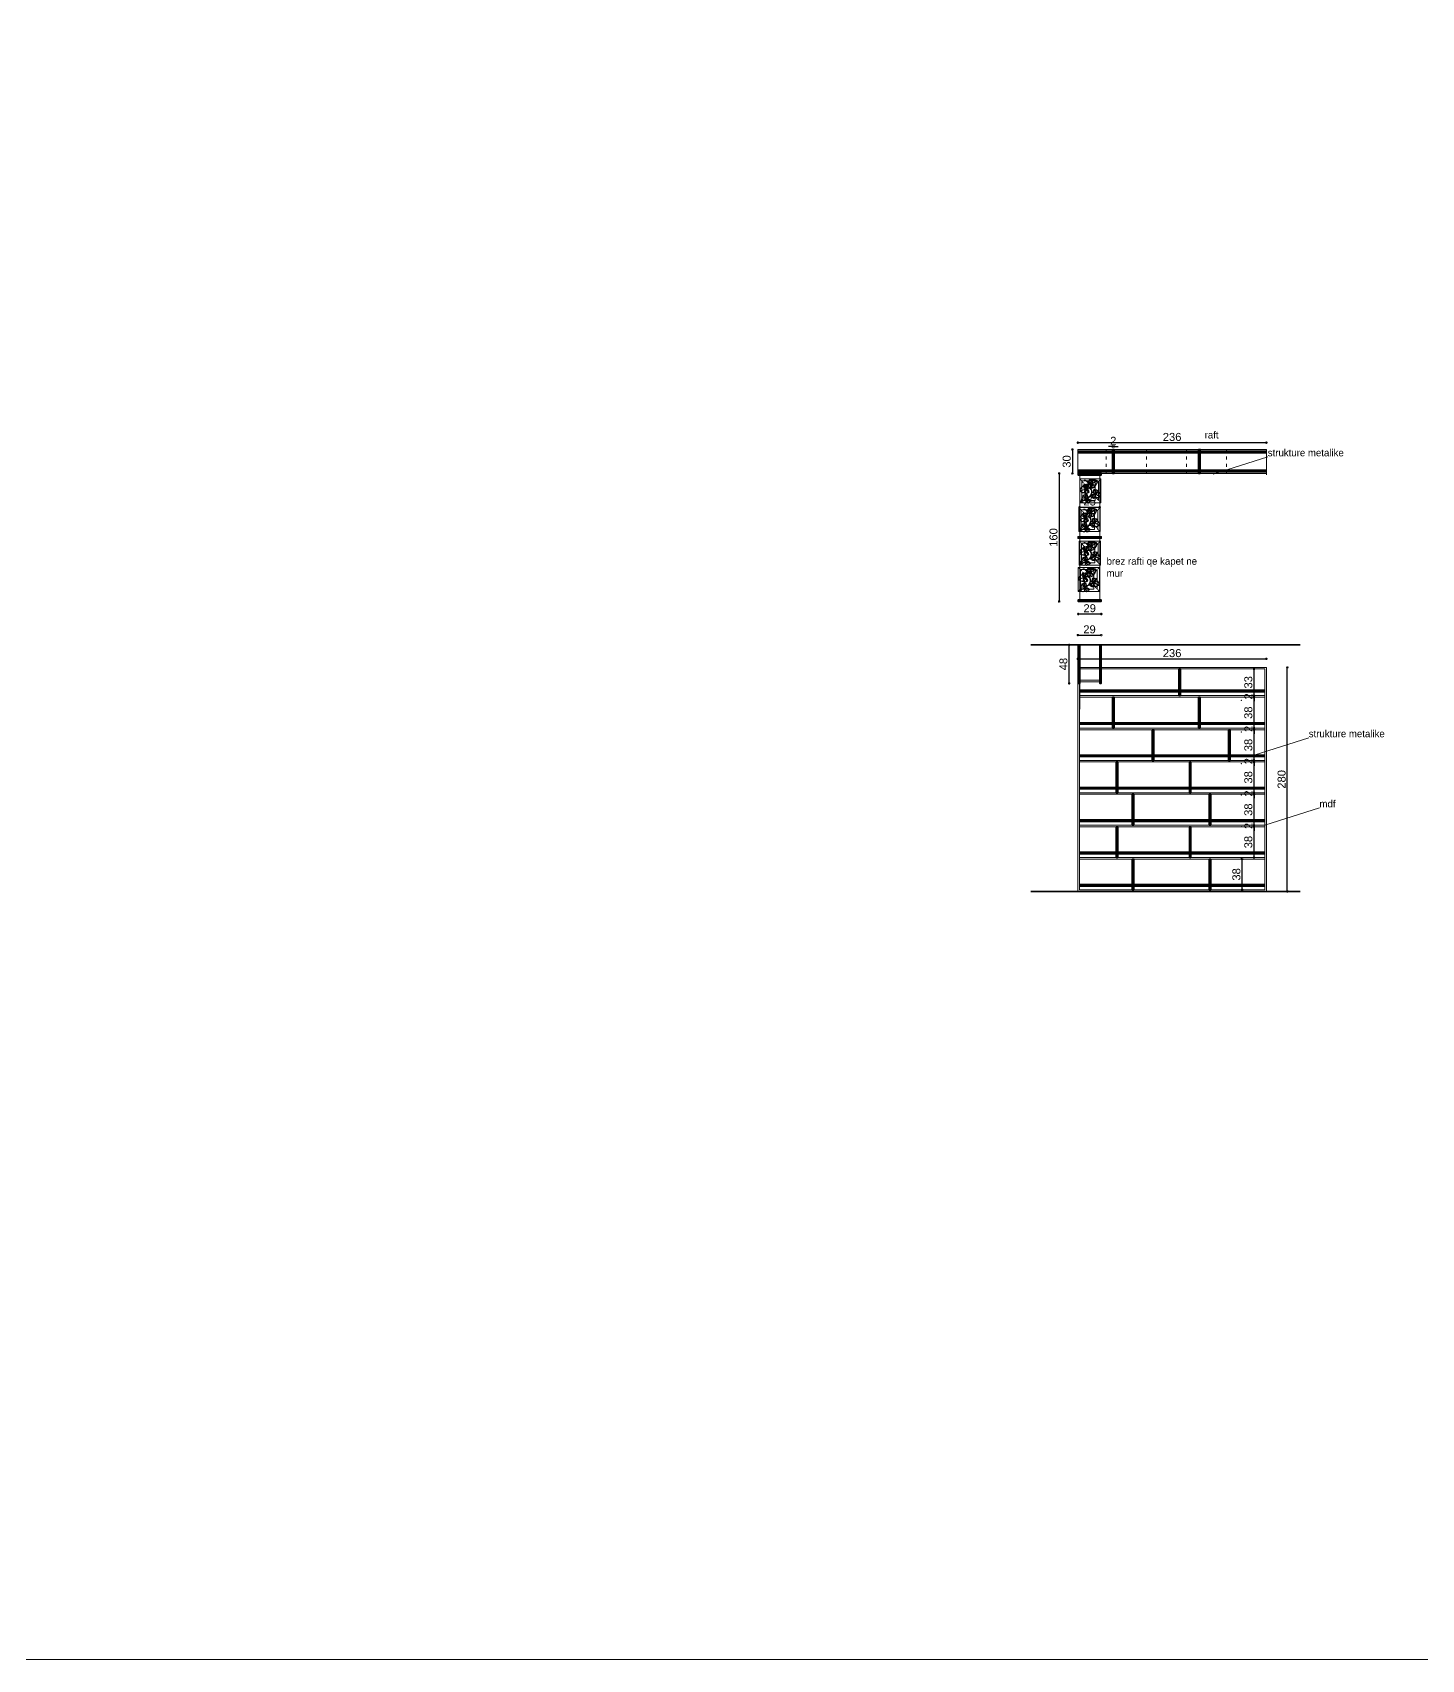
# Model space of a CAD drawing. Header units: inches. Extents: x 0 to 255999, y -6864 to -1377.
# Drawn here: x 43065 to 44800, y -6864 to -4830 of the extents above; entities that cross this region are included whole.
import ezdxf

# ---------------------------------------------------------------- set-up
doc = ezdxf.new("R2010")
doc.units = ezdxf.units.IN
doc.header["$MEASUREMENT"] = 0
doc.linetypes.add('ACAD_ISO03W100', pattern=[30, 12, -18])
doc.linetypes.add('TRATTEGGIATO', pattern=[0.75, 0.5, -0.25])
for name, color, linetype, lineweight in [('DIMENSIO', 251, 'Continuous', 0), ('mobilie', 252, 'Continuous', 18), ('mure', 7, 'Continuous', 35), ('PROIEZIONI_finissime_fine lines', 251, 'Continuous', 9), ('PROIEZIONI_projections', 145, 'Continuous', 13), ('vije e nderprere', 253, 'ACAD_ISO03W100', 15)]:
    doc.layers.add(name, color=color, linetype=linetype, lineweight=lineweight)
doc.layers.add('VEGETAZIONE 4', color=7, linetype='Continuous', true_color=0x009400)
doc.styles.get("Standard").update_dxf_attribs({"font": 'arial.ttf'})
doc.dimstyles.new('ISO-25', dxfattribs={"dimtxt": 10, "dimasz": 5, "dimexe": 1.25, "dimexo": 0.625, "dimgap": 2, "dimtad": 1, "dimdec": 0, "dimtxsty": 'Standard', "dimblk": 'DOTSMALL', "dimcen": 2.5, "dimadec": 0, "dimazin": 0, "dimtfac": 1, "dimtdec": 0, "dimtix": 1, "dimtmove": 0, "dimatfit": 3, "dimldrblk": 'DOTSMALL', "dimfxl": 1, "dimfxlon": 1, "dimarcsym": 0})

# ---------------------------------------------------------------- blocks, each defined once
blk = doc.blocks.new('A$C72D254AB')
at = {"layer": 'VEGETAZIONE 4'}
for points in [[(-0.133, -0.037, 0.205226), (-0.129, -0.089, 0.068851), (-0.124, -0.101, 0.068851), (-0.112, -0.1, 0.205226), (-0.064, -0.079, 0.1746), (-0.038, -0.069, 0.287728), (-0.035, -0.048, 0.244009), (-0.025, -0.032, 0.367619), (-0.085, -0.037, 0.367619), (-0.109, 0.019, 0.244009), (-0.119, 0.003, 0.287728), (-0.136, -0.01, 0.1746)], [(-0.023, 0.072, 0.367619), (0.036, 0.061, 0.244009), (0.028, 0.078, 0.287728), (0.027, 0.1, 0.1746), (0.003, 0.112, 0.205226), (-0.043, 0.138, 0.068851), (-0.055, 0.14, 0.068851), (-0.061, 0.129, 0.205226), (-0.071, 0.078, 0.1746), (-0.077, 0.051, 0.287728), (-0.061, 0.036, 0.244009), (-0.053, 0.02, 0.367619)], [(0.039, -0.046, -0.367619), (0.095, -0.023, -0.244009), (0.091, -0.042, -0.287728), (0.094, -0.063, -0.1746), (0.072, -0.081, -0.205226), (0.033, -0.114, -0.068851), (0.021, -0.119, -0.068851), (0.013, -0.109, -0.205226), (-0.007, -0.061, -0.1746), (-0.018, -0.036, -0.287728), (-0.005, -0.018, -0.244009), (0, 0, -0.367619)], [(0.107, 0.032, 0.367619), (0.132, -0.023, 0.244009), (0.141, -0.007, 0.287728), (0.159, 0.006, 0.1746), (0.155, 0.033, 0.205226), (0.15, 0.085, 0.068851), (0.145, 0.097, 0.068851), (0.132, 0.095, 0.205226), (0.084, 0.074, 0.1746), (0.059, 0.064, 0.287728), (0.056, 0.042, 0.244009), (0.047, 0.025, 0.367619)]]:
    blk.add_lwpolyline(points, format="xyb", close=True, dxfattribs=at)
for points in [[(-0.001, 0.03, 0.036578), (-0.008, 0.028, 0.26706), (-0.085, -0.037)], [(0.001, 0.028, 0.046244), (-0.008, 0.026, 0.267271), (-0.084, -0.037, 0.267271)], [(-0.004, 0.105, 0.127493), (-0.023, 0.072, 0.236268), (-0.071, 0.057)], [(0.027, 0.066, 0.249386), (-0.023, 0.072, 0.13922), (-0.05, 0.033, 0.13922)], [(0.085, -0.012, -0.235468), (0.041, 0.017, 0.206382), (0.001, 0.03, 0.26706)], [(0.053, 0, -0.086488), (0.039, 0.016, 0.20505), (0.001, 0.028, 0.20505)], [(0.131, -0.014, 0.249386), (0.107, 0.032, 0.13922), (0.06, 0.031, 0.13922)], [(0.145, 0.035, 0.127493), (0.107, 0.032, 0.236268), (0.068, 0.062)], [(0.064, -0.074, -0.127493), (0.039, -0.046, -0.236268), (-0.01, -0.041)], [(0.088, -0.03, -0.249386), (0.039, -0.046, -0.13922), (0.005, -0.013, -0.13922)], [(0.15, -0.062, 0.067526), (0.146, -0.044, 0.262665), (0.093, -0.012, -0.024866), (0.087, -0.012, 0.206382)]]:
    blk.add_lwpolyline(points, format="xyb", dxfattribs=at)
for centre, radius, start, end in [((-0.053, 0.008), 0.0547, 178.427, 234.4396), ((-0.062, 0.025), 0.0525, 64.3837, 95.9231), ((-0.38, -0.057), 0.379, 19.9813, 30.541), ((-0.087, 0.008), 0.0888, 14.2398, 44.1607), ((0.027, -0.016), 0.111, 93.4052, 114.3811), ((-0.087, 0.008), 0.0905, 14.0875, 40.7645), ((0.018, 0.046), 0.0888, 319.0855, 349.247), ((0.018, 0.046), 0.0905, 319.8453, 345.8508), ((-0.204, 0.249), 0.379, 325.0677, 335.6273), ((0.063, -0.06), 0.111, 38.4915, 59.4674), ((-0.04, 0.055), 0.111, 217.2526, 238.2285), ((-0.108, 0.035), 0.0749, 258.2602, 287.3227), ((0.221, -0.261), 0.379, 143.8287, 154.3883), ((-0.035, -0.013), 0.0553, 204.9575, 258.1309), ((-0.061, 0.046), 0.0863, 253.6339, 285.337), ((-0.008, -0.007), 0.0525, 275.1626, 306.702), ((-0.336, 0.012), 0.379, 340.5448, 351.1044), ((-0.036, 0.005), 0.0888, 326.9251, 356.6221), ((-0.036, 0.005), 0.0905, 330.3213, 355.8792), ((0.071, 0.051), 0.111, 256.7046, 277.6805)]:
    blk.add_arc(centre, radius, start, end, dxfattribs=at)
blk = doc.blocks.new('cplaq')
at = {"layer": 'PROIEZIONI_finissime_fine lines', "linetype": 'TRATTEGGIATO', "ltscale": 0.04}
for p, q in [((27656.6, -3518.8), (27649.1, -3511.8)), ((27671.6, -3518.8), (27679.1, -3511.8)), ((27656.6, -3531.2), (27649.1, -3538.2)), ((27656.6, -3531.2), (27656.6, -3518.8)), ((27656.6, -3531.2), (27671.6, -3531.2)), ((27671.6, -3531.2), (27671.6, -3518.8)), ((27671.6, -3531.2), (27679.1, -3538.2))]:
    blk.add_line(p, q, dxfattribs=at)
at = {"layer": 'PROIEZIONI_projections'}
for p, q in [((27649.1, -3511.8), (27649.1, -3538.2)), ((27649.1, -3511.8), (27679.1, -3511.8)), ((27651.8, -3514.5), (27676.4, -3514.5)), ((27679.1, -3511.8), (27679.1, -3538.2)), ((27651.8, -3518.8), (27676.4, -3518.8)), ((27651.8, -3518.8), (27651.8, -3535.5)), ((27651.8, -3535.5), (27676.4, -3535.5)), ((27676.4, -3518.8), (27676.4, -3535.5)), ((27649.1, -3538.2), (27679.1, -3538.2))]:
    blk.add_line(p, q, dxfattribs=at)
at = {"layer": 'VEGETAZIONE 4', "xscale": -100, "yscale": 100, "zscale": 100}
blk.add_blockref('A$C72D254AB', (27665.8, -3526.2), dxfattribs=at)
blk = doc.blocks.new('_DotSmall')
at = {"color": 0, "linetype": 'ByBlock', "const_width": 0.5}
blk.add_lwpolyline([(-0.0625, 0, 1), (0.0625, 0, 1)], format="xyb", close=True, dxfattribs=at)
blk = doc.blocks.new('*D1377')
at = {"layer": 'Defpoints', "color": 0, "transparency": 16777216}
for p in [(44400.3, -5583.5), (44371, -5595.8), (44400.3, -5595.8)]:
    blk.add_point(p, dxfattribs=at)
at = {"layer": 'mobilie', "color": 0, "lineweight": -2, "transparency": 16777216}
for p, q in [((44371, -5584.5), (44371, -5582.2)), ((44371, -5583.5), (44400.3, -5583.5)), ((44400.3, -5584.5), (44400.3, -5582.2))]:
    blk.add_line(p, q, dxfattribs=at)
at = {"layer": 'mobilie', "color": 0, "lineweight": -2, "transparency": 16777216, "xscale": 5, "yscale": 5, "zscale": 5, "rotation": 180}
blk.add_blockref('_DotSmall', (44371, -5583.5), dxfattribs=at)
at = {"layer": 'mobilie', "color": 0, "lineweight": -2, "transparency": 16777216, "xscale": 5, "yscale": 5, "zscale": 5}
blk.add_blockref('_DotSmall', (44400.3, -5583.5), dxfattribs=at)
at = {"layer": 'mobilie', "color": 0, "transparency": 16777216, "insert": (44385.6, -5576.4), "char_height": 10, "attachment_point": 5}
blk.add_mtext('29', dxfattribs=at)
blk = doc.blocks.new('*D1378')
at = {"layer": 'Defpoints', "color": 0, "transparency": 16777216}
for p in [(44360.2, -5595.8), (44371, -5595.8), (44371, -5643.8)]:
    blk.add_point(p, dxfattribs=at)
at = {"layer": 'mobilie', "color": 0, "lineweight": -2, "transparency": 16777216}
for p, q in [((44361.2, -5595.8), (44358.9, -5595.8)), ((44360.2, -5643.8), (44360.2, -5595.8)), ((44361.2, -5643.8), (44358.9, -5643.8))]:
    blk.add_line(p, q, dxfattribs=at)
at = {"layer": 'mobilie', "color": 0, "lineweight": -2, "transparency": 16777216, "xscale": 5, "yscale": 5, "zscale": 5}
for p, rotation in [((44360.2, -5595.8), 90), ((44360.2, -5643.8), 270)]:
    blk.add_blockref('_DotSmall', p, dxfattribs=dict(at, rotation=rotation))
at = {"layer": 'mobilie', "color": 0, "transparency": 16777216, "insert": (44353, -5619.8), "char_height": 10, "attachment_point": 5, "rotation": 90}
blk.add_mtext('48', dxfattribs=at)
blk = doc.blocks.new('*D1379')
at = {"layer": 'Defpoints', "color": 0, "transparency": 16777216}
for p in [(44371, -5623.8), (44606.6, -5613.2), (44606.6, -5623.8)]:
    blk.add_point(p, dxfattribs=at)
at = {"layer": 'mobilie', "color": 0, "lineweight": -2, "transparency": 16777216}
for p, q in [((44371, -5614.2), (44371, -5612)), ((44371, -5613.2), (44606.6, -5613.2)), ((44606.6, -5614.2), (44606.6, -5612))]:
    blk.add_line(p, q, dxfattribs=at)
at = {"layer": 'mobilie', "color": 0, "lineweight": -2, "transparency": 16777216, "xscale": 5, "yscale": 5, "zscale": 5, "rotation": 180}
blk.add_blockref('_DotSmall', (44371, -5613.2), dxfattribs=at)
at = {"layer": 'mobilie', "color": 0, "lineweight": -2, "transparency": 16777216, "xscale": 5, "yscale": 5, "zscale": 5}
blk.add_blockref('_DotSmall', (44606.6, -5613.2), dxfattribs=at)
at = {"layer": 'mobilie', "color": 0, "transparency": 16777216, "insert": (44488.8, -5606.1), "char_height": 10, "attachment_point": 5}
blk.add_mtext('236', dxfattribs=at)
blk = doc.blocks.new('*D1380')
at = {"layer": 'Defpoints', "color": 0, "transparency": 16777216}
for p in [(44606.6, -5623.8), (44632.8, -5623.8), (44606.6, -5903.8)]:
    blk.add_point(p, dxfattribs=at)
at = {"layer": 'mobilie', "color": 0, "lineweight": -2, "transparency": 16777216}
for p, q in [((44631.8, -5623.8), (44634, -5623.8)), ((44632.8, -5903.8), (44632.8, -5623.8)), ((44631.8, -5903.8), (44634, -5903.8))]:
    blk.add_line(p, q, dxfattribs=at)
at = {"layer": 'mobilie', "color": 0, "lineweight": -2, "transparency": 16777216, "xscale": 5, "yscale": 5, "zscale": 5}
for p, rotation in [((44632.8, -5623.8), 90), ((44632.8, -5903.8), 270)]:
    blk.add_blockref('_DotSmall', p, dxfattribs=dict(at, rotation=rotation))
at = {"layer": 'mobilie', "color": 0, "transparency": 16777216, "insert": (44625.7, -5763.8), "char_height": 10, "attachment_point": 5, "rotation": 90}
blk.add_mtext('280', dxfattribs=at)
blk = doc.blocks.new('*D1381')
at = {"layer": 'Defpoints', "color": 0, "transparency": 16777216}
for p in [(44573.2, -5863.4), (44576.3, -5863.4), (44573.2, -5901.8)]:
    blk.add_point(p, dxfattribs=at)
at = {"layer": 'mobilie', "color": 0, "lineweight": -2, "transparency": 16777216}
for p, q in [((44575.3, -5863.4), (44577.6, -5863.4)), ((44576.3, -5901.8), (44576.3, -5863.4)), ((44575.3, -5901.8), (44577.6, -5901.8))]:
    blk.add_line(p, q, dxfattribs=at)
at = {"layer": 'mobilie', "color": 0, "lineweight": -2, "transparency": 16777216, "xscale": 5, "yscale": 5, "zscale": 5}
for p, rotation in [((44576.3, -5863.4), 90), ((44576.3, -5901.8), 270)]:
    blk.add_blockref('_DotSmall', p, dxfattribs=dict(at, rotation=rotation))
at = {"layer": 'mobilie', "color": 0, "transparency": 16777216, "insert": (44569.2, -5882.6), "char_height": 10, "attachment_point": 5, "rotation": 90}
blk.add_mtext('38', dxfattribs=at)
blk = doc.blocks.new('*D1382')
at = {"layer": 'Defpoints', "color": 0, "transparency": 16777216}
for p in [(44591.2, -5823), (44592.5, -5823), (44592.5, -5861.4)]:
    blk.add_point(p, dxfattribs=at)
at = {"layer": 'mobilie', "color": 0, "lineweight": -2, "transparency": 16777216}
for p, q in [((44591.9, -5823), (44590, -5823)), ((44591.2, -5861.4), (44591.2, -5823)), ((44591.9, -5861.4), (44590, -5861.4))]:
    blk.add_line(p, q, dxfattribs=at)
at = {"layer": 'mobilie', "color": 0, "lineweight": -2, "transparency": 16777216, "xscale": 5, "yscale": 5, "zscale": 5}
for p, rotation in [((44591.2, -5823), 90), ((44591.2, -5861.4), 270)]:
    blk.add_blockref('_DotSmall', p, dxfattribs=dict(at, rotation=rotation))
at = {"layer": 'mobilie', "color": 0, "transparency": 16777216, "insert": (44584.1, -5842.2), "char_height": 10, "attachment_point": 5, "rotation": 90}
blk.add_mtext('38', dxfattribs=at)
blk = doc.blocks.new('*D1383')
at = {"layer": 'Defpoints', "color": 0, "transparency": 16777216}
for p in [(44591.2, -5821), (44591.2, -5821), (44592.5, -5823)]:
    blk.add_point(p, dxfattribs=at)
at = {"layer": 'mobilie', "color": 0, "lineweight": -2, "transparency": 16777216}
for p, q in [((44591.2, -5821), (44590, -5821)), ((44591.9, -5823), (44590, -5823)), ((44591.2, -5821), (44591.2, -5816)), ((44591.2, -5823), (44591.2, -5821)), ((44591.2, -5823), (44591.2, -5828))]:
    blk.add_line(p, q, dxfattribs=at)
at = {"layer": 'mobilie', "color": 0, "lineweight": -2, "transparency": 16777216, "xscale": 5, "yscale": 5, "zscale": 5}
for p, rotation in [((44591.2, -5821), 270), ((44591.2, -5823), 90)]:
    blk.add_blockref('_DotSmall', p, dxfattribs=dict(at, rotation=rotation))
at = {"layer": 'mobilie', "color": 0, "transparency": 16777216, "insert": (44584.2, -5822), "char_height": 10, "attachment_point": 5, "rotation": 90}
blk.add_mtext('2', dxfattribs=at)
blk = doc.blocks.new('*D1384')
at = {"layer": 'Defpoints', "color": 0, "transparency": 16777216}
for p in [(44591.2, -5782.5), (44591.2, -5782.5), (44591.2, -5821)]:
    blk.add_point(p, dxfattribs=at)
at = {"layer": 'mobilie', "color": 0, "lineweight": -2, "transparency": 16777216}
for p, q in [((44591.2, -5782.5), (44590, -5782.5)), ((44591.2, -5821), (44591.2, -5782.5)), ((44591.2, -5821), (44590, -5821))]:
    blk.add_line(p, q, dxfattribs=at)
at = {"layer": 'mobilie', "color": 0, "lineweight": -2, "transparency": 16777216, "xscale": 5, "yscale": 5, "zscale": 5}
for p, rotation in [((44591.2, -5782.5), 90), ((44591.2, -5821), 270)]:
    blk.add_blockref('_DotSmall', p, dxfattribs=dict(at, rotation=rotation))
at = {"layer": 'mobilie', "color": 0, "transparency": 16777216, "insert": (44584.1, -5801.7), "char_height": 10, "attachment_point": 5, "rotation": 90}
blk.add_mtext('38', dxfattribs=at)
blk = doc.blocks.new('*D1385')
at = {"layer": 'Defpoints', "color": 0, "transparency": 16777216}
for p in [(44591.2, -5780.5), (44591.2, -5780.5), (44591.2, -5782.5)]:
    blk.add_point(p, dxfattribs=at)
at = {"layer": 'mobilie', "color": 0, "lineweight": -2, "transparency": 16777216}
for p, q in [((44591.2, -5780.5), (44590, -5780.5)), ((44591.2, -5782.5), (44590, -5782.5)), ((44591.2, -5780.5), (44591.2, -5775.5)), ((44591.2, -5782.5), (44591.2, -5780.5)), ((44591.2, -5782.5), (44591.2, -5787.5))]:
    blk.add_line(p, q, dxfattribs=at)
at = {"layer": 'mobilie', "color": 0, "lineweight": -2, "transparency": 16777216, "xscale": 5, "yscale": 5, "zscale": 5}
for p, rotation in [((44591.2, -5780.5), 270), ((44591.2, -5782.5), 90)]:
    blk.add_blockref('_DotSmall', p, dxfattribs=dict(at, rotation=rotation))
at = {"layer": 'mobilie', "color": 0, "transparency": 16777216, "insert": (44584.2, -5781.5), "char_height": 10, "attachment_point": 5, "rotation": 90}
blk.add_mtext('2', dxfattribs=at)
blk = doc.blocks.new('*D1386')
at = {"layer": 'Defpoints', "color": 0, "transparency": 16777216}
for p in [(44591.2, -5742.1), (44591.2, -5742.1), (44591.2, -5780.5)]:
    blk.add_point(p, dxfattribs=at)
at = {"layer": 'mobilie', "color": 0, "lineweight": -2, "transparency": 16777216}
for p, q in [((44591.2, -5742.1), (44590, -5742.1)), ((44591.2, -5780.5), (44591.2, -5742.1)), ((44591.2, -5780.5), (44590, -5780.5))]:
    blk.add_line(p, q, dxfattribs=at)
at = {"layer": 'mobilie', "color": 0, "lineweight": -2, "transparency": 16777216, "xscale": 5, "yscale": 5, "zscale": 5}
for p, rotation in [((44591.2, -5742.1), 90), ((44591.2, -5780.5), 270)]:
    blk.add_blockref('_DotSmall', p, dxfattribs=dict(at, rotation=rotation))
at = {"layer": 'mobilie', "color": 0, "transparency": 16777216, "insert": (44584.1, -5761.3), "char_height": 10, "attachment_point": 5, "rotation": 90}
blk.add_mtext('38', dxfattribs=at)
blk = doc.blocks.new('*D1387')
at = {"layer": 'Defpoints', "color": 0, "transparency": 16777216}
for p in [(44591.2, -5740.1), (44591.2, -5740.1), (44591.2, -5742.1)]:
    blk.add_point(p, dxfattribs=at)
at = {"layer": 'mobilie', "color": 0, "lineweight": -2, "transparency": 16777216}
for p, q in [((44591.2, -5740.1), (44590, -5740.1)), ((44591.2, -5742.1), (44590, -5742.1)), ((44591.2, -5740.1), (44591.2, -5735.1)), ((44591.2, -5742.1), (44591.2, -5740.1)), ((44591.2, -5742.1), (44591.2, -5747.1))]:
    blk.add_line(p, q, dxfattribs=at)
at = {"layer": 'mobilie', "color": 0, "lineweight": -2, "transparency": 16777216, "xscale": 5, "yscale": 5, "zscale": 5}
for p, rotation in [((44591.2, -5740.1), 270), ((44591.2, -5742.1), 90)]:
    blk.add_blockref('_DotSmall', p, dxfattribs=dict(at, rotation=rotation))
at = {"layer": 'mobilie', "color": 0, "transparency": 16777216, "insert": (44584.2, -5741.1), "char_height": 10, "attachment_point": 5, "rotation": 90}
blk.add_mtext('2', dxfattribs=at)
blk = doc.blocks.new('*D1388')
at = {"layer": 'Defpoints', "color": 0, "transparency": 16777216}
for p in [(44591.2, -5701.7), (44591.2, -5701.7), (44591.2, -5740.1)]:
    blk.add_point(p, dxfattribs=at)
at = {"layer": 'mobilie', "color": 0, "lineweight": -2, "transparency": 16777216}
for p, q in [((44591.2, -5701.7), (44590, -5701.7)), ((44591.2, -5740.1), (44591.2, -5701.7)), ((44591.2, -5740.1), (44590, -5740.1))]:
    blk.add_line(p, q, dxfattribs=at)
at = {"layer": 'mobilie', "color": 0, "lineweight": -2, "transparency": 16777216, "xscale": 5, "yscale": 5, "zscale": 5}
for p, rotation in [((44591.2, -5701.7), 90), ((44591.2, -5740.1), 270)]:
    blk.add_blockref('_DotSmall', p, dxfattribs=dict(at, rotation=rotation))
at = {"layer": 'mobilie', "color": 0, "transparency": 16777216, "insert": (44584.1, -5720.9), "char_height": 10, "attachment_point": 5, "rotation": 90}
blk.add_mtext('38', dxfattribs=at)
blk = doc.blocks.new('*D1389')
at = {"layer": 'Defpoints', "color": 0, "transparency": 16777216}
for p in [(44591.2, -5699.7), (44591.2, -5699.7), (44591.2, -5701.7)]:
    blk.add_point(p, dxfattribs=at)
at = {"layer": 'mobilie', "color": 0, "lineweight": -2, "transparency": 16777216}
for p, q in [((44591.2, -5699.7), (44590, -5699.7)), ((44591.2, -5701.7), (44590, -5701.7)), ((44591.2, -5699.7), (44591.2, -5694.7)), ((44591.2, -5701.7), (44591.2, -5699.7)), ((44591.2, -5701.7), (44591.2, -5706.7))]:
    blk.add_line(p, q, dxfattribs=at)
at = {"layer": 'mobilie', "color": 0, "lineweight": -2, "transparency": 16777216, "xscale": 5, "yscale": 5, "zscale": 5}
for p, rotation in [((44591.2, -5699.7), 270), ((44591.2, -5701.7), 90)]:
    blk.add_blockref('_DotSmall', p, dxfattribs=dict(at, rotation=rotation))
at = {"layer": 'mobilie', "color": 0, "transparency": 16777216, "insert": (44584.2, -5700.7), "char_height": 10, "attachment_point": 5, "rotation": 90}
blk.add_mtext('2', dxfattribs=at)
blk = doc.blocks.new('*D1390')
at = {"layer": 'Defpoints', "color": 0, "transparency": 16777216}
for p in [(44591.2, -5661.2), (44591.2, -5661.2), (44591.2, -5699.7)]:
    blk.add_point(p, dxfattribs=at)
at = {"layer": 'mobilie', "color": 0, "lineweight": -2, "transparency": 16777216}
for p, q in [((44591.2, -5661.2), (44590, -5661.2)), ((44591.2, -5699.7), (44591.2, -5661.2)), ((44591.2, -5699.7), (44590, -5699.7))]:
    blk.add_line(p, q, dxfattribs=at)
at = {"layer": 'mobilie', "color": 0, "lineweight": -2, "transparency": 16777216, "xscale": 5, "yscale": 5, "zscale": 5}
for p, rotation in [((44591.2, -5661.2), 90), ((44591.2, -5699.7), 270)]:
    blk.add_blockref('_DotSmall', p, dxfattribs=dict(at, rotation=rotation))
at = {"layer": 'mobilie', "color": 0, "transparency": 16777216, "insert": (44584.1, -5680.5), "char_height": 10, "attachment_point": 5, "rotation": 90}
blk.add_mtext('38', dxfattribs=at)
blk = doc.blocks.new('*D1391')
at = {"layer": 'Defpoints', "color": 0, "transparency": 16777216}
for p in [(44591.2, -5659.2), (44591.2, -5659.2), (44591.2, -5661.2)]:
    blk.add_point(p, dxfattribs=at)
at = {"layer": 'mobilie', "color": 0, "lineweight": -2, "transparency": 16777216}
for p, q in [((44591.2, -5659.2), (44590, -5659.2)), ((44591.2, -5661.2), (44590, -5661.2)), ((44591.2, -5659.2), (44591.2, -5654.2)), ((44591.2, -5661.2), (44591.2, -5659.2)), ((44591.2, -5661.2), (44591.2, -5666.2))]:
    blk.add_line(p, q, dxfattribs=at)
at = {"layer": 'mobilie', "color": 0, "lineweight": -2, "transparency": 16777216, "xscale": 5, "yscale": 5, "zscale": 5}
for p, rotation in [((44591.2, -5659.2), 270), ((44591.2, -5661.2), 90)]:
    blk.add_blockref('_DotSmall', p, dxfattribs=dict(at, rotation=rotation))
at = {"layer": 'mobilie', "color": 0, "transparency": 16777216, "insert": (44584.2, -5660.2), "char_height": 10, "attachment_point": 5, "rotation": 90}
blk.add_mtext('2', dxfattribs=at)
blk = doc.blocks.new('*D1392')
at = {"layer": 'Defpoints', "color": 0, "transparency": 16777216}
for p in [(44591.2, -5625.8), (44591.2, -5625.8), (44591.2, -5659.2)]:
    blk.add_point(p, dxfattribs=at)
at = {"layer": 'mobilie', "color": 0, "lineweight": -2, "transparency": 16777216}
for p, q in [((44591.2, -5625.8), (44590, -5625.8)), ((44591.2, -5659.2), (44591.2, -5625.8)), ((44591.2, -5659.2), (44590, -5659.2))]:
    blk.add_line(p, q, dxfattribs=at)
at = {"layer": 'mobilie', "color": 0, "lineweight": -2, "transparency": 16777216, "xscale": 5, "yscale": 5, "zscale": 5}
for p, rotation in [((44591.2, -5625.8), 90), ((44591.2, -5659.2), 270)]:
    blk.add_blockref('_DotSmall', p, dxfattribs=dict(at, rotation=rotation))
at = {"layer": 'mobilie', "color": 0, "transparency": 16777216, "insert": (44584.1, -5642.5), "char_height": 10, "attachment_point": 5, "rotation": 90}
blk.add_mtext('33', dxfattribs=at)
blk = doc.blocks.new('*D1393')
at = {"layer": 'Defpoints', "color": 0, "transparency": 16777216}
for p in [(44371.3, -5541.5), (44400.3, -5541.5), (44400.3, -5557.1)]:
    blk.add_point(p, dxfattribs=at)
at = {"layer": 'mobilie', "color": 0, "lineweight": -2, "transparency": 16777216}
for p, q in [((44371.3, -5556.1), (44371.3, -5558.4)), ((44371.3, -5557.1), (44400.3, -5557.1)), ((44400.3, -5556.1), (44400.3, -5558.4))]:
    blk.add_line(p, q, dxfattribs=at)
at = {"layer": 'mobilie', "color": 0, "lineweight": -2, "transparency": 16777216, "xscale": 5, "yscale": 5, "zscale": 5, "rotation": 180}
blk.add_blockref('_DotSmall', (44371.3, -5557.1), dxfattribs=at)
at = {"layer": 'mobilie', "color": 0, "lineweight": -2, "transparency": 16777216, "xscale": 5, "yscale": 5, "zscale": 5}
blk.add_blockref('_DotSmall', (44400.3, -5557.1), dxfattribs=at)
at = {"layer": 'mobilie', "color": 0, "transparency": 16777216, "insert": (44385.8, -5550), "char_height": 10, "attachment_point": 5}
blk.add_mtext('29', dxfattribs=at)
blk = doc.blocks.new('*D1394')
at = {"layer": 'Defpoints', "color": 0, "transparency": 16777216}
for p in [(44398.3, -5423.7), (44373.3, -5532.9), (44398.3, -5532.9)]:
    blk.add_point(p, dxfattribs=at)
at = {"layer": 'mobilie', "color": 0, "lineweight": -2, "transparency": 16777216}
for p, q in [((44373.3, -5424.7), (44373.3, -5422.5)), ((44373.3, -5423.7), (44398.3, -5423.7)), ((44398.3, -5424.7), (44398.3, -5422.5))]:
    blk.add_line(p, q, dxfattribs=at)
at = {"layer": 'mobilie', "color": 0, "lineweight": -2, "transparency": 16777216, "xscale": 5, "yscale": 5, "zscale": 5, "rotation": 180}
blk.add_blockref('_DotSmall', (44373.3, -5423.7), dxfattribs=at)
at = {"layer": 'mobilie', "color": 0, "lineweight": -2, "transparency": 16777216, "xscale": 5, "yscale": 5, "zscale": 5}
blk.add_blockref('_DotSmall', (44398.3, -5423.7), dxfattribs=at)
at = {"layer": 'mobilie', "color": 0, "transparency": 16777216, "insert": (44385.8, -5416.6), "char_height": 10, "attachment_point": 5}
blk.add_mtext('25', dxfattribs=at)
blk = doc.blocks.new('*D1395')
at = {"layer": 'Defpoints', "color": 0, "transparency": 16777216}
for p in [(44371, -5381.5), (44347.7, -5541.5), (44371, -5541.5)]:
    blk.add_point(p, dxfattribs=at)
at = {"layer": 'mobilie', "color": 0, "lineweight": -2, "transparency": 16777216}
for p, q in [((44348.7, -5381.5), (44346.5, -5381.5)), ((44347.7, -5381.5), (44347.7, -5541.5)), ((44348.7, -5541.5), (44346.5, -5541.5))]:
    blk.add_line(p, q, dxfattribs=at)
at = {"layer": 'mobilie', "color": 0, "lineweight": -2, "transparency": 16777216, "xscale": 5, "yscale": 5, "zscale": 5}
for p, rotation in [((44347.7, -5381.5), 90), ((44347.7, -5541.5), 270)]:
    blk.add_blockref('_DotSmall', p, dxfattribs=dict(at, rotation=rotation))
at = {"layer": 'mobilie', "color": 0, "transparency": 16777216, "insert": (44340.6, -5461.5), "char_height": 10, "attachment_point": 5, "rotation": 90}
blk.add_mtext('160', dxfattribs=at)
blk = doc.blocks.new('*D1396')
at = {"layer": 'Defpoints', "color": 0, "transparency": 16777216}
for p in [(44371, -5351.5), (44364.2, -5381.5), (44371, -5381.5)]:
    blk.add_point(p, dxfattribs=at)
at = {"layer": 'mobilie', "color": 0, "lineweight": -2, "transparency": 16777216}
for p, q in [((44365.2, -5351.5), (44362.9, -5351.5)), ((44364.2, -5351.5), (44364.2, -5381.5)), ((44365.2, -5381.5), (44362.9, -5381.5))]:
    blk.add_line(p, q, dxfattribs=at)
at = {"layer": 'mobilie', "color": 0, "lineweight": -2, "transparency": 16777216, "xscale": 5, "yscale": 5, "zscale": 5}
for p, rotation in [((44364.2, -5351.5), 90), ((44364.2, -5381.5), 270)]:
    blk.add_blockref('_DotSmall', p, dxfattribs=dict(at, rotation=rotation))
at = {"layer": 'mobilie', "color": 0, "transparency": 16777216, "insert": (44357.1, -5366.5), "char_height": 10, "attachment_point": 5, "rotation": 90}
blk.add_mtext('30', dxfattribs=at)
blk = doc.blocks.new('*D1397')
at = {"layer": 'Defpoints', "color": 0, "transparency": 16777216}
for p in [(44606.6, -5343), (44371, -5351.5), (44606.6, -5351.5)]:
    blk.add_point(p, dxfattribs=at)
at = {"layer": 'mobilie', "color": 0, "lineweight": -2, "transparency": 16777216}
for p, q in [((44371, -5344), (44371, -5341.8)), ((44371, -5343), (44606.6, -5343)), ((44606.6, -5344), (44606.6, -5341.8))]:
    blk.add_line(p, q, dxfattribs=at)
at = {"layer": 'mobilie', "color": 0, "lineweight": -2, "transparency": 16777216, "xscale": 5, "yscale": 5, "zscale": 5, "rotation": 180}
blk.add_blockref('_DotSmall', (44371, -5343), dxfattribs=at)
at = {"layer": 'mobilie', "color": 0, "lineweight": -2, "transparency": 16777216, "xscale": 5, "yscale": 5, "zscale": 5}
blk.add_blockref('_DotSmall', (44606.6, -5343), dxfattribs=at)
at = {"layer": 'mobilie', "color": 0, "transparency": 16777216, "insert": (44488.8, -5335.9), "char_height": 10, "attachment_point": 5}
blk.add_mtext('236', dxfattribs=at)
blk = doc.blocks.new('*D1398')
at = {"layer": 'Defpoints', "color": 0, "transparency": 16777216}
for p in [(44414.3, -5361.8), (44416.3, -5347.7), (44416.3, -5361.8)]:
    blk.add_point(p, dxfattribs=at)
at = {"layer": 'mobilie', "color": 0, "lineweight": -2, "transparency": 16777216}
for p, q in [((44414.3, -5348.7), (44414.3, -5346.5)), ((44416.3, -5348.7), (44416.3, -5346.5)), ((44414.3, -5347.7), (44409.3, -5347.7)), ((44414.3, -5347.7), (44416.3, -5347.7)), ((44416.3, -5347.7), (44421.3, -5347.7))]:
    blk.add_line(p, q, dxfattribs=at)
at = {"layer": 'mobilie', "color": 0, "lineweight": -2, "transparency": 16777216, "xscale": 5, "yscale": 5, "zscale": 5}
blk.add_blockref('_DotSmall', (44414.3, -5347.7), dxfattribs=at)
at = {"layer": 'mobilie', "color": 0, "lineweight": -2, "transparency": 16777216, "xscale": 5, "yscale": 5, "zscale": 5, "rotation": 180}
blk.add_blockref('_DotSmall', (44416.3, -5347.7), dxfattribs=at)
at = {"layer": 'mobilie', "color": 0, "transparency": 16777216, "insert": (44415.3, -5340.7), "char_height": 10, "attachment_point": 5}
blk.add_mtext('2', dxfattribs=at)
blk = doc.blocks.new('*D1497')
at = {"layer": 'Defpoints', "color": 0, "transparency": 16777216}
for p in [(0, -5800.4), (45338.4, -5800.4), (45347.3, -5882.9)]:
    blk.add_point(p, dxfattribs=at)
at = {"layer": 'mobilie', "color": 0, "lineweight": -2, "transparency": 16777216}
for p, q in [((45337.4, -5800.4), (45339.6, -5800.4)), ((45338.4, -5882.9), (45338.4, -5800.4)), ((45339.4, -5882.9), (45337.1, -5882.9))]:
    blk.add_line(p, q, dxfattribs=at)
at = {"layer": 'mobilie', "color": 0, "lineweight": -2, "transparency": 16777216, "xscale": 5, "yscale": 5, "zscale": 5}
for p, rotation in [((45338.4, -5800.4), 90), ((45338.4, -5882.9), 270)]:
    blk.add_blockref('_DotSmall', p, dxfattribs=dict(at, rotation=rotation))
at = {"layer": 'mobilie', "color": 0, "transparency": 16777216, "insert": (45331.2, -5841.6), "char_height": 10, "attachment_point": 5, "rotation": 90}
blk.add_mtext('83', dxfattribs=at)

msp = doc.modelspace()

# ---------------------------------------------------------------- linework, layer by layer
at = {"layer": 'DIMENSIO'}
msp.add_lwpolyline([(41448.1, -2998.9), (47760.2, -2998.9), (47760.2, -6863.7), (41448.1, -6863.7)], close=True, dxfattribs=at)
at = {"layer": 'mobilie'}
for points in [[(44606.6, -5351.5), (44606.6, -5381.5), (44371, -5381.5), (44371, -5351.5), (44606.6, -5351.5)], [(44373.3, -5381.5), (44398.3, -5381.5), (44398.3, -5541.5), (44373.3, -5541.5)], [(44371, -5623.8), (44606.6, -5623.8), (44606.6, -5903.8), (44371, -5903.8)], [(44373, -5625.8), (44604.6, -5625.8), (44604.6, -5901.8), (44373, -5901.8)]]:
    msp.add_lwpolyline(points, close=True, dxfattribs=at)
for points in [[(44371, -5351.5), (44371, -5381.5)], [(44608.4, -5360.8), (44540, -5382.3)], [(44606.6, -5351.5), (44606.6, -5381.5)], [(44606.6, -5351.5), (44606.6, -5383.4)], [(44373.3, -5541.5), (44373.3, -5381.5)], [(44398.3, -5541.5), (44398.3, -5381.5)], [(44354.9, -5595.8), (44433.3, -5595.8)], [(44371, -5595.8), (44606.6, -5595.8)], [(44371, -5623.8), (44371, -5595.8)], [(44371.3, -5595.8), (44371.3, -5643.8)], [(44373.3, -5595.8), (44373.3, -5676.1)], [(44398.3, -5595.8), (44398.3, -5643.8)], [(44400.3, -5595.8), (44400.3, -5643.8)], [(44371, -5623.8), (44371, -5643.8)], [(44371, -5623.8), (44606.6, -5623.8)], [(44371, -5643.8), (44371, -5623.8), (44606.6, -5623.8), (44606.6, -5903.8), (44371, -5903.8)], [(44606.6, -5623.8), (44606.6, -5903.8)], [(44371, -5639.8), (44400.3, -5639.8)], [(44371, -5641.8), (44400.3, -5641.8)], [(44604.6, -5659.2), (44373, -5659.2)], [(44604.6, -5661.2), (44373, -5661.2)], [(44604.6, -5699.7), (44373, -5699.7)], [(44604.6, -5701.7), (44373, -5701.7)], [(44659.6, -5711.9), (44591.2, -5733.4)], [(44604.6, -5740.1), (44373, -5740.1)], [(44604.6, -5742.1), (44373, -5742.1)], [(44604.6, -5780.5), (44373, -5780.5)], [(44604.6, -5782.5), (44373, -5782.5)], [(44439.1, -5821), (44439.1, -5782.5)], [(44441.1, -5821), (44441.1, -5782.5)], [(44673, -5799.5), (44604.6, -5821)], [(44604.6, -5821), (44373, -5821)], [(44604.6, -5823), (44373, -5823)], [(44604.6, -5861.4), (44373, -5861.4)], [(44604.6, -5863.4), (44373, -5863.4)], [(44439.1, -5901.8), (44439.1, -5863.4)], [(44441.1, -5901.8), (44441.1, -5863.4)], [(44370.5, -5903.8), (44606.6, -5903.8)]]:
    msp.add_lwpolyline(points, dxfattribs=at)
for p in [(44575.4, -5665.2), (44575.4, -5704.7), (44575.4, -5744.1), (44575.4, -5783.5), (44575.4, -5823), (44575.4, -5862.4)]:
    msp.add_point(p, dxfattribs=at)
at = {"layer": 'mure'}
for points in [[(44371, -5353.7), (44606.6, -5353.7)], [(44371, -5355.7), (44606.6, -5355.7)], [(44371, -5377.3), (44606.6, -5377.3)], [(44371, -5379.3), (44606.6, -5379.3)], [(44312.1, -5595.8), (44648.8, -5595.8)], [(44604.6, -5652.5), (44373, -5652.5)], [(44604.6, -5654.5), (44373, -5654.5)], [(44604.6, -5693), (44373, -5693)], [(44604.6, -5695), (44373, -5695)], [(44604.6, -5733.4), (44373, -5733.4)], [(44604.6, -5735.4), (44373, -5735.4)], [(44604.6, -5773.8), (44373, -5773.8)], [(44604.6, -5775.8), (44373, -5775.8)], [(44439.1, -5814.3), (44373, -5814.3)], [(44604.6, -5814.3), (44441.1, -5814.3)], [(44439.1, -5816.3), (44373, -5816.3)], [(44604.6, -5816.3), (44441.1, -5816.3)], [(44604.6, -5854.7), (44373, -5854.7)], [(44604.6, -5856.7), (44373, -5856.7)], [(44604.6, -5895.1), (44373, -5895.1)], [(44312.1, -5903.8), (44648.8, -5903.8)], [(44604.6, -5897.1), (44373, -5897.1)]]:
    msp.add_lwpolyline(points, dxfattribs=at)
for points in [[(44414.3, -5351.5), (44416.3, -5351.5), (44416.3, -5381.5), (44414.3, -5381.5)], [(44521.9, -5381.5), (44523.9, -5381.5), (44523.9, -5351.5), (44521.9, -5351.5)], [(44373.3, -5383.5), (44371.3, -5383.5), (44371.3, -5381.5), (44398.3, -5381.5), (44400.3, -5381.5), (44400.3, -5383.5)], [(44373.3, -5462.5), (44371.3, -5462.5), (44371.3, -5460.5), (44398.3, -5460.5), (44400.3, -5460.5), (44400.3, -5462.5)], [(44373.3, -5541.5), (44371.3, -5541.5), (44371.3, -5539.5), (44398.3, -5539.5), (44400.3, -5539.5), (44400.3, -5541.5)], [(44371.3, -5595.8), (44373.3, -5595.8), (44373.3, -5643.8), (44371.3, -5643.8)], [(44398.3, -5595.8), (44400.3, -5595.8), (44400.3, -5643.8), (44398.3, -5643.8)], [(44497.2, -5659.2), (44499.2, -5659.2), (44499.2, -5625.8), (44497.2, -5625.8)], [(44414.3, -5699.7), (44416.3, -5699.7), (44416.3, -5661.2), (44414.3, -5661.2)], [(44521.9, -5699.7), (44523.9, -5699.7), (44523.9, -5661.2), (44521.9, -5661.2)], [(44464, -5740.1), (44466, -5740.1), (44466, -5701.7), (44464, -5701.7)], [(44559.4, -5740.1), (44561.4, -5740.1), (44561.4, -5701.7), (44559.4, -5701.7)], [(44419, -5780.5), (44421, -5780.5), (44421, -5742.1), (44419, -5742.1)], [(44510.4, -5780.5), (44512.4, -5780.5), (44512.4, -5742.1), (44510.4, -5742.1)], [(44439.1, -5821), (44441.1, -5821), (44441.1, -5782.5), (44439.1, -5782.5)], [(44535.2, -5821), (44537.2, -5821), (44537.2, -5782.5), (44535.2, -5782.5)], [(44419, -5861.4), (44421, -5861.4), (44421, -5823), (44419, -5823)], [(44510.4, -5861.4), (44512.4, -5861.4), (44512.4, -5823), (44510.4, -5823)], [(44439.1, -5901.8), (44441.1, -5901.8), (44441.1, -5863.4), (44439.1, -5863.4)], [(44535.2, -5901.8), (44537.2, -5901.8), (44537.2, -5863.4), (44535.2, -5863.4)]]:
    msp.add_lwpolyline(points, close=True, dxfattribs=at)
at = {"layer": 'vije e nderprere', "ltscale": 0.3}
for points in [[(44406.6, -5351.5), (44406.6, -5381.5)], [(44456.6, -5351.5), (44456.6, -5381.5)], [(44506.6, -5351.5), (44506.6, -5381.5)], [(44556.6, -5351.5), (44556.6, -5381.5)]]:
    msp.add_lwpolyline(points, dxfattribs=at)

# ---------------------------------------------------------------- block references
at = {"layer": 'mobilie', "rotation": 269.9999999999959}
for p in [(47911.5, 22260.9), (47910.5, 22225), (47911, 22183.1), (47909.8, 22150.2)]:
    msp.add_blockref('cplaq', p, dxfattribs=at)

# ---------------------------------------------------------------- texts
at = {"layer": 'mobilie', "char_height": 9, "attachment_point": 1}
for s, insert in [('{\\fJura|b0|i0|c0|p2;raft}', (44529.5, -5328.8)), ('{\\fJura|b0|i0|c0|p2;strukture metalike}', (44608.4, -5351.1)), ('{\\fJura|b0|i0|c0|p2;brez rafti qe kapet ne mur}', (44406.9, -5486.6)), ('{\\fJura|b0|i0|c0|p2;strukture metalike}', (44659.6, -5702.2)), ('{\\fJura|b0|i0|c0|p2;mdf}', (44673, -5789.8))]:
    msp.add_mtext_dynamic_manual_height_columns(s, width=128.724, gutter_width=1, heights=[0], dxfattribs=dict(at, insert=insert))

# ---------------------------------------------------------------- dimensions: what is measured, and where the dimension line sits
at = {"layer": 'mobilie'}
for base, p1, p2, picture, middle in [((44606.6, -5343), (44371, -5351.5), (44606.6, -5351.5), '*D1397', (44488.8, -5335.9)), ((44416.3, -5347.7), (44414.3, -5361.8), (44416.3, -5361.8), '*D1398', (44415.3, -5340.7)), ((44398.3, -5423.7), (44373.3, -5532.9), (44398.3, -5532.9), '*D1394', (44385.8, -5416.6)), ((44400.3, -5557.1), (44371.3, -5541.5), (44400.3, -5541.5), '*D1393', (44385.8, -5550)), ((44400.3, -5583.5), (44371, -5595.8), (44400.3, -5595.8), '*D1377', (44385.6, -5576.4)), ((44606.6, -5613.2), (44371, -5623.8), (44606.6, -5623.8), '*D1379', (44488.8, -5606.1))]:
    dim = msp.add_linear_dim(base=base, p1=p1, p2=p2, dimstyle='ISO-25', dxfattribs=at)
    dim.commit()
    dim.dimension.update_dxf_attribs({"geometry": picture, "text_midpoint": middle})
for base, p1, p2, picture, middle in [((44364.2, -5381.5), (44371, -5351.5), (44371, -5381.5), '*D1396', (44357.1, -5366.5)), ((44347.7, -5541.5), (44371, -5381.5), (44371, -5541.5), '*D1395', (44340.6, -5461.5)), ((44360.2, -5595.8), (44371, -5643.8), (44371, -5595.8), '*D1378', (44353, -5619.8)), ((44632.8, -5623.8), (44606.6, -5903.8), (44606.6, -5623.8), '*D1380', (44625.7, -5763.8)), ((45338.3537703, -5800.3567157), (45347.2668212, -5882.8567157), (0, -5800.3567157), '*D1497', (45331.2446298, -5841.6067157)), ((44591.2, -5823), (44592.5, -5861.4), (44592.5, -5823), '*D1382', (44584.1, -5842.2)), ((44576.3, -5863.4), (44573.2, -5901.8), (44573.2, -5863.4), '*D1381', (44569.2, -5882.6))]:
    dim = msp.add_linear_dim(base=base, p1=p1, p2=p2, angle=90, dimstyle='ISO-25', dxfattribs=at)
    dim.commit()
    dim.dimension.update_dxf_attribs({"geometry": picture, "text_midpoint": middle})
for base, p1, p2, picture, middle in [((44591.2, -5625.8), (44591.2, -5659.2), (44591.2, -5625.8), '*D1392', (44584.1, -5642.5)), ((44591.2013, -5661.2365), (44591.2013, -5699.665), (44591.2013, -5661.2365), '*D1390', (44584.0922, -5680.4507)), ((44591.2, -5659.2), (44591.2, -5661.2), (44591.2, -5659.2), '*D1391', (44584.2, -5660.2)), ((44591.2, -5701.7), (44591.2, -5740.1), (44591.2, -5701.7), '*D1388', (44584.1, -5720.9)), ((44591.2, -5699.7), (44591.2, -5701.7), (44591.2, -5699.7), '*D1389', (44584.2, -5700.7)), ((44591.2, -5742.1), (44591.2, -5780.5), (44591.2, -5742.1), '*D1386', (44584.1, -5761.3)), ((44591.2, -5740.1), (44591.2, -5742.1), (44591.2, -5740.1), '*D1387', (44584.2, -5741.1)), ((44591.2013, -5782.5222), (44591.2013, -5820.9507), (44591.2013, -5782.5222), '*D1384', (44584.0922, -5801.7365)), ((44591.2, -5780.5), (44591.2, -5782.5), (44591.2, -5780.5), '*D1385', (44584.2, -5781.5)), ((44591.2, -5821), (44592.5, -5823), (44591.2, -5821), '*D1383', (44584.2, -5822))]:
    dim = msp.add_linear_dim(base=base, p1=p1, p2=p2, angle=90, dimstyle='ISO-25', override={"dimtmove": 1}, dxfattribs=at)
    dim.commit()
    dim.dimension.update_dxf_attribs({"geometry": picture, "text_midpoint": middle})

doc.saveas('drawing.dxf')
